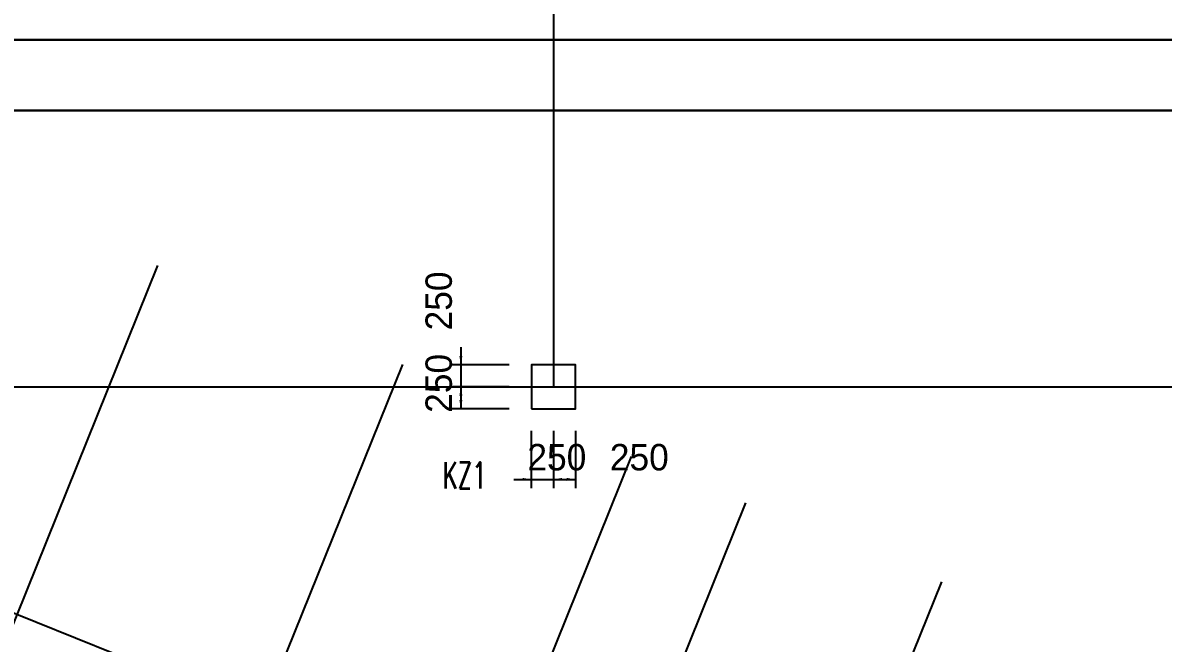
# Model space of a CAD drawing. Extents: x 387171 to 699106, y 11966 to 245688.
# Drawn here: x 540834 to 553783, y 91178 to 98222 of the extents above; entities that cross this region are included whole.
import ezdxf

# ---------------------------------------------------------------- set-up
doc = ezdxf.new("R2010")
doc.units = 0
doc.header["$LTSCALE"] = 100
doc.header["$MEASUREMENT"] = 0
for name, color, linetype in [('COLU', 7, 'Continuous'), ('DIM', 3, 'Continuous'), ('DOTE', 253, 'Continuous'), ('NUM', 7, 'Continuous')]:
    doc.layers.add(name, color=color, linetype=linetype)
doc.styles.get("Standard").update_dxf_attribs({"font": 'standard'})
doc.styles.add('tk', font='tk')
doc.dimstyles.get("Standard").update_dxf_attribs({"dimtxt": 300, "dimasz": 100, "dimexe": 100, "dimexo": 250, "dimgap": 100, "dimtad": 0, "dimtoh": 1, "dimdec": 0, "dimdsep": 46, "dimcen": 0.09, "dimclrt": 7, "dimadec": 0, "dimazin": 0, "dimtfac": 1, "dimtdec": 4, "dimtofl": 0, "dimtmove": 0, "dimatfit": 3, "dimfxl": 1, "dimtolj": 1, "dimtzin": 0, "dimarcsym": 0})

# ---------------------------------------------------------------- blocks, each defined once
blk = doc.blocks.new('*D2237')
at = {"layer": 'DIM', "color": 0, "linetype": 'ByBlock', "lineweight": -2}
for p, q in [((545808, 94538), (545808, 93888)), ((546358, 94338), (545708, 94338)), ((546358, 94088), (545708, 94088))]:
    blk.add_line(p, q, dxfattribs=at)
for points in [[(545808, 94338), (545791, 94438), (545825, 94438)], [(545808, 94088), (545825, 93988), (545791, 93988)]]:
    blk.add_solid(points, dxfattribs=at)
at = {"layer": 'DIM', "color": 7, "linetype": 'Continuous', "lineweight": -2, "insert": (545558, 95064), "char_height": 300, "width": 566.67, "attachment_point": 5, "rotation": 90, "style": 'tk'}
blk.add_mtext('250', dxfattribs=at)
blk = doc.blocks.new('*D1834')
at = {"layer": 'DIM', "color": 0, "linetype": 'ByBlock', "lineweight": -2}
for p, q in [((546358, 94088), (545708, 94088)), ((545808, 94088), (545808, 93838)), ((546358, 93838), (545708, 93838))]:
    blk.add_line(p, q, dxfattribs=at)
for points in [[(545808, 94088), (545825, 93988), (545791, 93988)], [(545808, 93838), (545791, 93938), (545825, 93938)]]:
    blk.add_solid(points, dxfattribs=at)
at = {"layer": 'DIM', "color": 7, "linetype": 'Continuous', "lineweight": -2, "insert": (545558, 94128), "char_height": 300, "width": 566.67, "attachment_point": 5, "rotation": 90, "style": 'tk'}
blk.add_mtext('250', dxfattribs=at)
blk = doc.blocks.new('*D2753')
at = {"layer": 'DIM', "color": 0, "linetype": 'ByBlock', "lineweight": -2}
for p, q in [((546608, 93588), (546608, 92938)), ((546858, 93588), (546858, 92938)), ((546408, 93038), (547058, 93038))]:
    blk.add_line(p, q, dxfattribs=at)
for points in [[(546608, 93038), (546508, 93021), (546508, 93055)], [(546858, 93038), (546958, 93055), (546958, 93021)]]:
    blk.add_solid(points, dxfattribs=at)
at = {"layer": 'DIM', "color": 7, "linetype": 'Continuous', "lineweight": -2, "insert": (546898, 93288), "char_height": 300, "width": 566.67, "attachment_point": 5, "style": 'tk'}
blk.add_mtext('250', dxfattribs=at)
blk = doc.blocks.new('*D2636')
at = {"layer": 'DIM', "color": 0, "linetype": 'ByBlock', "lineweight": -2}
for p, q in [((546858, 93588), (546858, 92938)), ((547108, 93588), (547108, 92938)), ((546858, 93038), (547108, 93038))]:
    blk.add_line(p, q, dxfattribs=at)
for points in [[(546858, 93038), (546958, 93055), (546958, 93021)], [(547108, 93038), (547008, 93021), (547008, 93055)]]:
    blk.add_solid(points, dxfattribs=at)
at = {"layer": 'DIM', "color": 7, "linetype": 'Continuous', "lineweight": -2, "insert": (547834, 93288), "char_height": 300, "width": 566.67, "attachment_point": 5, "style": 'tk'}
blk.add_mtext('250', dxfattribs=at)
blk = doc.blocks.new('后浇带现场')
at = {"color": 6, "lineweight": 30}
for points in [[(781539, 625070), (706851, 625070)], [(780665, 624270), (707583, 624270)]]:
    blk.add_lwpolyline(points, dxfattribs=at)

msp = doc.modelspace()

# ---------------------------------------------------------------- linework, layer by layer
at = {"layer": 'COLU'}
msp.add_lwpolyline([(546608.1, 93837.9), (547108.1, 93837.9), (547108.1, 94337.9), (546608.1, 94337.9)], close=True, dxfattribs=at)
at = {"layer": 'DOTE'}
for p, q in [((546858.1, 210429.3), (546858.1, 94087.9)), ((571646, 79056.8), (530053.9, 95822.8)), ((542362.1, 95465.2), (536727.9, 81488)), ((545144.6, 94343.6), (540856.2, 83705.3)), ((534357.6, 94087.9), (571158.1, 94087.9)), ((547741.5, 93296.7), (545135.6, 86832.1)), ((549040, 92773.3), (544751.6, 82135.1)), ((551265.9, 91876), (544921.3, 76136.6))]:
    msp.add_line(p, q, dxfattribs=at)

# ---------------------------------------------------------------- block references
at = {"color": 3, "lineweight": 30}
msp.add_blockref('后浇带现场', (-182998.7, -527042.1), dxfattribs=at)

# ---------------------------------------------------------------- texts
at = {"layer": 'NUM', "color": 200, "width": 0.7}
msp.add_text('KZ1', height=300, dxfattribs=at).set_placement((545598.8, 92935.3))

# ---------------------------------------------------------------- dimensions: what is measured, and where the dimension line sits
at = {"layer": 'DIM', "color": 200}
for p1, p2, picture, middle in [((546608.1, 94337.9), (546608.1, 94087.9), '*D2237', (545558.1, 94556)), ((546608.1, 94087.9), (546608.1, 93837.9), '*D1834', (545558.1, 93619.9)), ((546608.1, 93837.9), (546858.1, 93837.9), '*D2753', (546390, 93287.9)), ((546858.1, 93837.9), (547108.1, 93837.9), '*D2636', (547326.1, 93287.9))]:
    dim = msp.add_aligned_dim(p1=p1, p2=p2, distance=-800, dimstyle='Standard', dxfattribs=at)
    dim.commit()
    dim.dimension.update_dxf_attribs({"geometry": picture, "text_midpoint": middle})

doc.saveas('drawing.dxf')
